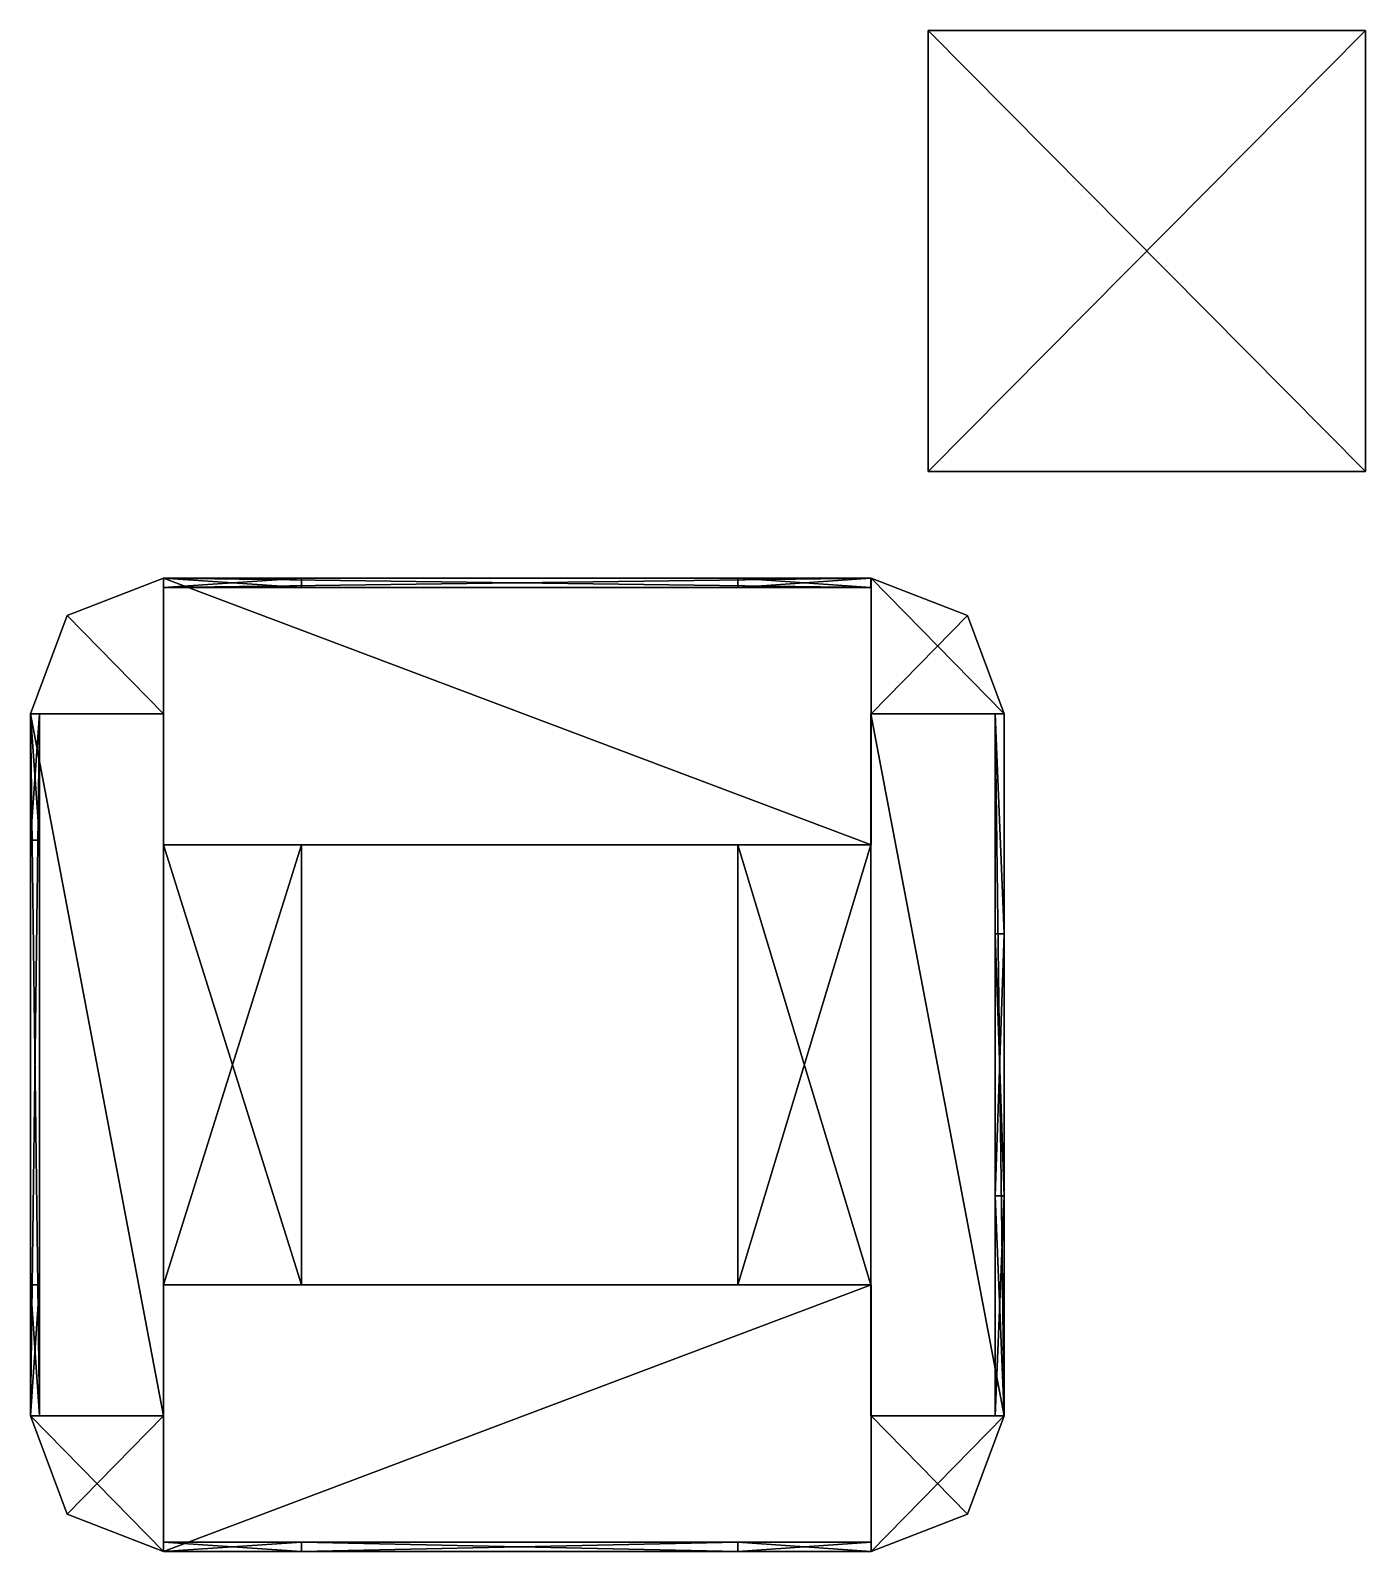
# Model space of a CAD drawing. Extents: x -768 to 1408, y -2048 to 918.
# Drawn here: x -768 to -417, y 448 to 848 of the extents above; entities that cross this region are included whole.
import ezdxf

# ---------------------------------------------------------------- set-up
doc = ezdxf.new("R2010")
doc.units = 0

msp = doc.modelspace()

# ---------------------------------------------------------------- meshes
at = {"layer": 'OBJECT014', "color": 50}
mesh = msp.add_polyface(dxfattribs=at)
corners = [(-532, 732, 1152), (-532, 848, 1152), (-417, 848, 1152), (-417, 732, 1152), (-532, 848, 1150), (-532, 732, 1150), (-417, 732, 1150), (-417, 848, 1150)]
mesh.append_faces([[corners[k] for k in face] for face in [(1, 3, 0), (5, 7, 4), (4, 0, 5), (6, 2, 7), (7, 1, 4), (5, 3, 6)]], dxfattribs={"vtx0": -1})
mesh.append_faces([[corners[k] for k in face] for face in [(1, 2, 3), (5, 6, 7), (4, 1, 0), (6, 3, 2), (7, 2, 1), (5, 0, 3)]], dxfattribs={"vtx2": -1})
at = {"layer": 'OBJECT440', "color": 50}
mesh = msp.add_polyface(dxfattribs=at)
corners = [(-732.981018, 483.691986, 832), (-768, 483.691986, 832), (-758.340332, 457.845947, 832), (-732.981018, 448, 832), (-732.981018, 448, 960), (-758.340332, 457.845947, 960), (-768, 483.691986, 960), (-732.981018, 483.691986, 960)]
mesh.append_faces([[corners[k] for k in face] for face in [(1, 3, 0), (5, 7, 4), (2, 4, 3), (1, 5, 2), (0, 6, 1), (3, 7, 0)]], dxfattribs={"vtx0": -1})
mesh.append_faces([[corners[k] for k in face] for face in [(1, 2, 3), (5, 6, 7), (2, 5, 4), (1, 6, 5), (0, 7, 6), (3, 4, 7)]], dxfattribs={"vtx2": -1})
at = {"layer": 'OBJECT441', "color": 50}
mesh = msp.add_polyface(dxfattribs=at)
corners = [(-547.018982, 483.691986, 832), (-547.018982, 448, 832), (-521.659607, 457.846191, 832), (-512, 483.691986, 832), (-512, 483.691986, 960), (-521.659607, 457.846191, 960), (-547.018982, 448, 960), (-547.018982, 483.691986, 960)]
mesh.append_faces([[corners[k] for k in face] for face in [(1, 3, 0), (5, 7, 4), (2, 4, 3), (1, 5, 2), (0, 6, 1), (3, 7, 0)]], dxfattribs={"vtx0": -1})
mesh.append_faces([[corners[k] for k in face] for face in [(1, 2, 3), (5, 6, 7), (2, 5, 4), (1, 6, 5), (0, 7, 6), (3, 4, 7)]], dxfattribs={"vtx2": -1})
at = {"layer": 'OBJECT442', "color": 50}
mesh = msp.add_polyface(dxfattribs=at)
corners = [(-696.753906, 448, 957.79303), (-732.981018, 448, 957.79303), (-732.981018, 450.462006, 957.79303), (-696.753906, 450.462006, 957.79303), (-696.753906, 450.462006, 834.20697), (-732.981018, 450.462006, 834.20697), (-732.981018, 448, 834.20697), (-696.753906, 448, 834.20697)]
mesh.append_faces([[corners[k] for k in face] for face in [(1, 3, 0), (5, 7, 4), (6, 0, 7), (4, 2, 5), (7, 3, 4), (5, 1, 6)]], dxfattribs={"vtx0": -1})
mesh.append_faces([[corners[k] for k in face] for face in [(1, 2, 3), (5, 6, 7), (6, 1, 0), (4, 3, 2), (7, 0, 3), (5, 2, 1)]], dxfattribs={"vtx2": -1})
at = {"layer": 'OBJECT443', "color": 50}
mesh = msp.add_polyface(dxfattribs=at)
corners = [(-547.018982, 448, 957.79303), (-582.039063, 448, 957.79303), (-582.039063, 450.462006, 957.79303), (-547.018982, 450.462006, 957.79303), (-547.018982, 450.462006, 834.20697), (-582.039063, 450.462006, 834.20697), (-582.039063, 448, 834.20697), (-547.018982, 448, 834.20697)]
mesh.append_faces([[corners[k] for k in face] for face in [(1, 3, 0), (5, 7, 4), (6, 0, 7), (4, 2, 5), (5, 1, 6), (7, 3, 4)]], dxfattribs={"vtx0": -1})
mesh.append_faces([[corners[k] for k in face] for face in [(1, 2, 3), (5, 6, 7), (6, 1, 0), (4, 3, 2), (5, 2, 1), (7, 0, 3)]], dxfattribs={"vtx2": -1})
at = {"layer": 'OBJECT444', "color": 50}
mesh = msp.add_polyface(dxfattribs=at)
corners = [(-521.660034, 694.15448, 832), (-547.018982, 704, 832), (-547.018982, 668.307983, 832), (-512, 668.307983, 832), (-547.018982, 704, 960), (-521.660034, 694.15448, 960), (-512, 668.307983, 960), (-547.018982, 668.307983, 960)]
mesh.append_faces([[corners[k] for k in face] for face in [(1, 3, 0), (5, 7, 4), (0, 4, 1), (3, 5, 0), (2, 6, 3), (1, 7, 2)]], dxfattribs={"vtx0": -1})
mesh.append_faces([[corners[k] for k in face] for face in [(1, 2, 3), (5, 6, 7), (0, 5, 4), (3, 6, 5), (2, 7, 6), (1, 4, 7)]], dxfattribs={"vtx2": -1})
at = {"layer": 'OBJECT445', "color": 50}
mesh = msp.add_polyface(dxfattribs=at)
corners = [(-732.981018, 704, 832), (-758.339172, 694.154724, 832), (-768, 668.307983, 832), (-732.981018, 668.307983, 832), (-768, 668.307983, 960), (-758.339172, 694.154724, 960), (-732.981018, 704, 960), (-732.981018, 668.307983, 960)]
mesh.append_faces([[corners[k] for k in face] for face in [(1, 3, 0), (5, 7, 4), (1, 4, 2), (0, 5, 1), (3, 6, 0), (2, 7, 3)]], dxfattribs={"vtx0": -1})
mesh.append_faces([[corners[k] for k in face] for face in [(1, 2, 3), (5, 6, 7), (1, 5, 4), (0, 6, 5), (3, 7, 6), (2, 4, 7)]], dxfattribs={"vtx2": -1})
at = {"layer": 'OBJECT446', "color": 50}
mesh = msp.add_polyface(dxfattribs=at)
corners = [(-582.038025, 448, 844.138), (-696.753906, 448, 844.138), (-696.753906, 450.462006, 844.138), (-582.038025, 450.462006, 844.138), (-696.753906, 448, 834.20697), (-582.038025, 448, 834.20697), (-582.038025, 450.462006, 834.20697), (-696.753906, 450.462006, 834.20697)]
mesh.append_faces([[corners[k] for k in face] for face in [(1, 3, 0), (1, 5, 4), (3, 7, 6), (2, 4, 7), (0, 6, 5), (7, 5, 6)]], dxfattribs={"vtx0": -1})
mesh.append_faces([[corners[k] for k in face] for face in [(1, 2, 3), (1, 0, 5), (3, 2, 7), (2, 1, 4), (0, 3, 6), (7, 4, 5)]], dxfattribs={"vtx2": -1})
at = {"layer": 'OBJECT447', "color": 50}
mesh = msp.add_polyface(dxfattribs=at)
corners = [(-582.038025, 448, 957.79303), (-696.753906, 448, 957.79303), (-696.753906, 450.462006, 957.79303), (-582.038025, 450.462006, 957.79303), (-696.753906, 448, 947.862), (-582.038025, 448, 947.862), (-582.038025, 450.462006, 947.862), (-696.753906, 450.462006, 947.862)]
mesh.append_faces([[corners[k] for k in face] for face in [(1, 3, 0), (1, 5, 4), (3, 7, 6), (2, 4, 7), (0, 6, 5), (7, 5, 6)]], dxfattribs={"vtx0": -1})
mesh.append_faces([[corners[k] for k in face] for face in [(1, 2, 3), (1, 0, 5), (3, 2, 7), (2, 1, 4), (0, 3, 6), (7, 4, 5)]], dxfattribs={"vtx2": -1})
at = {"layer": 'OBJECT448', "color": 50}
mesh = msp.add_polyface(dxfattribs=at)
corners = [(-514.414063, 541.538025, 919.171997), (-514.414063, 610.460938, 919.171997), (-512, 610.460938, 919.171997), (-512, 541.538025, 919.171997), (-514.414063, 610.460938, 872.828003), (-514.414063, 541.538025, 872.828003), (-512, 541.538025, 872.828003), (-512, 610.460938, 872.828003)]
mesh.append_faces([[corners[k] for k in face] for face in [(1, 3, 0), (5, 7, 4), (4, 0, 5), (6, 2, 7), (7, 1, 4), (5, 3, 6)]], dxfattribs={"vtx0": -1})
mesh.append_faces([[corners[k] for k in face] for face in [(1, 2, 3), (5, 6, 7), (4, 1, 0), (6, 3, 2), (7, 2, 1), (5, 0, 3)]], dxfattribs={"vtx2": -1})
at = {"layer": 'OBJECT449', "color": 50}
mesh = msp.add_polyface(dxfattribs=at)
corners = [(-514.414063, 483.691986, 957.79303), (-514.414063, 668.308594, 957.79303), (-512, 668.308594, 957.79303), (-512, 483.691986, 957.79303), (-514.414978, 668.308594, 919.171997), (-514.414978, 483.691986, 919.171997), (-512, 668.307983, 919.171997), (-512, 483.691986, 919.171997)]
mesh.append_faces([[corners[k] for k in face] for face in [(1, 3, 0), (1, 5, 4), (2, 4, 6), (3, 6, 7), (0, 7, 5), (4, 7, 6)]], dxfattribs={"vtx0": -1})
mesh.append_faces([[corners[k] for k in face] for face in [(1, 2, 3), (1, 0, 5), (2, 1, 4), (3, 2, 6), (0, 3, 7), (4, 5, 7)]], dxfattribs={"vtx2": -1})
at = {"layer": 'OBJECT450', "color": 50}
mesh = msp.add_polyface(dxfattribs=at)
corners = [(-512, 668.308594, 834.20697), (-514.414063, 668.308594, 834.20697), (-514.414063, 483.691986, 834.20697), (-512, 483.691986, 834.20697), (-514.414978, 483.691986, 872.828003), (-514.414978, 668.308594, 872.828003), (-512, 668.307983, 872.828003), (-512, 483.691986, 872.828003)]
mesh.append_faces([[corners[k] for k in face] for face in [(1, 3, 0), (2, 5, 4), (1, 6, 5), (0, 7, 6), (3, 4, 7), (5, 7, 4)]], dxfattribs={"vtx0": -1})
mesh.append_faces([[corners[k] for k in face] for face in [(1, 2, 3), (2, 1, 5), (1, 0, 6), (0, 3, 7), (3, 2, 4), (5, 6, 7)]], dxfattribs={"vtx2": -1})
at = {"layer": 'OBJECT451', "color": 50}
mesh = msp.add_polyface(dxfattribs=at)
corners = [(-514.414978, 610.461975, 872.828003), (-514.414978, 668.308594, 872.828003), (-514.414978, 668.308594, 919.171875), (-514.414978, 610.461975, 919.171875), (-512, 668.307983, 872.828003), (-512, 668.307983, 919.171875), (-512, 610.461975, 872.828003), (-512, 610.461975, 919.171875)]
mesh.append_faces([[corners[k] for k in face] for face in [(1, 3, 0), (1, 5, 2), (4, 7, 5), (2, 7, 3), (1, 6, 4), (6, 3, 7)]], dxfattribs={"vtx0": -1})
mesh.append_faces([[corners[k] for k in face] for face in [(1, 2, 3), (1, 4, 5), (4, 6, 7), (2, 5, 7), (1, 0, 6), (6, 0, 3)]], dxfattribs={"vtx2": -1})
at = {"layer": 'OBJECT452', "color": 50}
mesh = msp.add_polyface(dxfattribs=at)
corners = [(-514.414978, 483.691406, 919.171875), (-514.414978, 483.691406, 872.828003), (-514.414978, 541.538025, 872.828003), (-514.414978, 541.538025, 919.171875), (-512, 541.538025, 872.828003), (-512, 483.691406, 872.828003), (-512, 483.691406, 919.171875), (-512, 541.538025, 919.171875)]
mesh.append_faces([[corners[k] for k in face] for face in [(1, 3, 0), (5, 7, 4), (5, 0, 6), (3, 6, 0), (1, 4, 2), (2, 7, 3)]], dxfattribs={"vtx0": -1})
mesh.append_faces([[corners[k] for k in face] for face in [(1, 2, 3), (5, 6, 7), (5, 1, 0), (3, 7, 6), (1, 5, 4), (2, 4, 7)]], dxfattribs={"vtx2": -1})
at = {"layer": 'OBJECT453', "color": 50}
mesh = msp.add_polyface(dxfattribs=at)
corners = [(-765.585022, 668.308594, 919.171875), (-765.585022, 668.308594, 872.828003), (-765.585022, 635.077026, 872.828003), (-765.585022, 635.077026, 919.171875), (-768, 668.307983, 919.171875), (-768, 668.307983, 872.828003), (-768, 635.077026, 872.828003), (-768, 635.077026, 919.171875)]
mesh.append_faces([[corners[k] for k in face] for face in [(1, 3, 0), (5, 0, 4), (5, 7, 6), (4, 3, 7), (1, 6, 2), (2, 7, 3)]], dxfattribs={"vtx0": -1})
mesh.append_faces([[corners[k] for k in face] for face in [(1, 2, 3), (5, 1, 0), (5, 4, 7), (4, 0, 3), (1, 5, 6), (2, 6, 7)]], dxfattribs={"vtx2": -1})
at = {"layer": 'OBJECT454', "color": 50}
mesh = msp.add_polyface(dxfattribs=at)
corners = [(-765.585022, 518.153992, 872.828003), (-765.585022, 483.691406, 872.828003), (-765.585022, 483.691406, 919.171875), (-765.585022, 518.153992, 919.171875), (-768, 483.691406, 919.171875), (-768, 483.691406, 872.828003), (-768, 518.153992, 872.828003), (-768, 518.153992, 919.171875)]
mesh.append_faces([[corners[k] for k in face] for face in [(1, 3, 0), (5, 7, 4), (1, 4, 2), (7, 2, 4), (5, 0, 6), (6, 3, 7)]], dxfattribs={"vtx0": -1})
mesh.append_faces([[corners[k] for k in face] for face in [(1, 2, 3), (5, 6, 7), (1, 5, 4), (7, 3, 2), (5, 1, 0), (6, 0, 3)]], dxfattribs={"vtx2": -1})
at = {"layer": 'OBJECT455', "color": 50}
mesh = msp.add_polyface(dxfattribs=at)
corners = [(-765.585022, 483.691986, 947.862), (-765.585022, 483.691986, 957.792969), (-765.585022, 668.308594, 957.792969), (-765.585022, 668.308594, 947.862), (-768, 483.691986, 957.79303), (-768, 668.308594, 957.79303), (-768, 668.307983, 947.862), (-768, 483.691986, 947.862)]
mesh.append_faces([[corners[k] for k in face] for face in [(1, 3, 0), (5, 1, 4), (2, 6, 3), (5, 7, 6), (0, 4, 1), (3, 7, 0)]], dxfattribs={"vtx0": -1})
mesh.append_faces([[corners[k] for k in face] for face in [(1, 2, 3), (5, 2, 1), (2, 5, 6), (5, 4, 7), (0, 7, 4), (3, 6, 7)]], dxfattribs={"vtx2": -1})
at = {"layer": 'OBJECT456', "color": 50}
mesh = msp.add_polyface(dxfattribs=at)
corners = [(-765.585022, 518.153992, 919.171875), (-765.585022, 483.691406, 919.171875), (-765.585022, 483.691406, 947.862), (-765.585022, 518.153992, 947.862), (-768, 483.691406, 947.862), (-768, 483.691406, 919.171875), (-768, 518.153992, 919.171875), (-768, 518.153992, 947.862)]
mesh.append_faces([[corners[k] for k in face] for face in [(1, 3, 0), (5, 7, 4), (1, 4, 2), (5, 0, 6), (7, 2, 4), (6, 3, 7)]], dxfattribs={"vtx0": -1})
mesh.append_faces([[corners[k] for k in face] for face in [(1, 2, 3), (5, 6, 7), (1, 5, 4), (5, 1, 0), (7, 3, 2), (6, 0, 3)]], dxfattribs={"vtx2": -1})
at = {"layer": 'OBJECT457', "color": 50}
mesh = msp.add_polyface(dxfattribs=at)
corners = [(-765.585022, 668.308594, 947.862), (-765.585022, 668.308594, 919.171875), (-765.585022, 635.077026, 919.171875), (-765.585022, 635.077026, 947.862), (-768, 668.307983, 947.862), (-768, 668.307983, 919.171875), (-768, 635.077026, 919.171875), (-768, 635.077026, 947.862)]
mesh.append_faces([[corners[k] for k in face] for face in [(1, 3, 0), (5, 0, 4), (5, 7, 6), (1, 6, 2), (4, 3, 7), (2, 7, 3)]], dxfattribs={"vtx0": -1})
mesh.append_faces([[corners[k] for k in face] for face in [(1, 2, 3), (5, 1, 0), (5, 4, 7), (1, 5, 6), (4, 0, 3), (2, 6, 7)]], dxfattribs={"vtx2": -1})
at = {"layer": 'OBJECT458', "color": 50}
mesh = msp.add_polyface(dxfattribs=at)
corners = [(-765.585022, 668.308594, 844.138), (-765.585022, 668.308594, 834.207031), (-765.585022, 483.691986, 834.207031), (-765.585022, 483.691986, 844.138), (-768, 668.308594, 834.20697), (-768, 483.691986, 834.20697), (-768, 668.307983, 844.138), (-768, 483.691986, 844.138)]
mesh.append_faces([[corners[k] for k in face] for face in [(1, 3, 0), (1, 5, 2), (4, 0, 6), (5, 6, 7), (2, 7, 3), (6, 3, 7)]], dxfattribs={"vtx0": -1})
mesh.append_faces([[corners[k] for k in face] for face in [(1, 2, 3), (1, 4, 5), (4, 1, 0), (5, 4, 6), (2, 5, 7), (6, 0, 3)]], dxfattribs={"vtx2": -1})
at = {"layer": 'OBJECT459', "color": 50}
mesh = msp.add_polyface(dxfattribs=at)
corners = [(-765.585022, 518.153992, 844.138), (-765.585022, 483.691406, 844.138), (-765.585022, 483.691406, 872.828125), (-765.585022, 518.153992, 872.828125), (-768, 483.691406, 872.828125), (-768, 483.691406, 844.138), (-768, 518.153992, 844.138), (-768, 518.153992, 872.828125)]
mesh.append_faces([[corners[k] for k in face] for face in [(1, 3, 0), (5, 7, 4), (1, 4, 2), (7, 2, 4), (5, 0, 6), (6, 3, 7)]], dxfattribs={"vtx0": -1})
mesh.append_faces([[corners[k] for k in face] for face in [(1, 2, 3), (5, 6, 7), (1, 5, 4), (7, 3, 2), (5, 1, 0), (6, 0, 3)]], dxfattribs={"vtx2": -1})
at = {"layer": 'OBJECT460', "color": 50}
mesh = msp.add_polyface(dxfattribs=at)
corners = [(-765.585022, 668.308594, 872.828125), (-765.585022, 668.308594, 844.138), (-765.585022, 635.077026, 844.138), (-765.585022, 635.077026, 872.828125), (-768, 668.307983, 872.828125), (-768, 668.307983, 844.138), (-768, 635.077026, 844.138), (-768, 635.077026, 872.828125)]
mesh.append_faces([[corners[k] for k in face] for face in [(1, 3, 0), (5, 0, 4), (5, 7, 6), (4, 3, 7), (1, 6, 2), (2, 7, 3)]], dxfattribs={"vtx0": -1})
mesh.append_faces([[corners[k] for k in face] for face in [(1, 2, 3), (5, 1, 0), (5, 4, 7), (4, 0, 3), (1, 5, 6), (2, 6, 7)]], dxfattribs={"vtx2": -1})
at = {"layer": 'OBJECT461', "color": 50}
mesh = msp.add_polyface(dxfattribs=at)
corners = [(-547.019531, 701.539001, 919.171875), (-547.019531, 701.539001, 872.828003), (-582.038025, 701.539001, 872.828003), (-582.038025, 701.539001, 919.171875), (-582.038025, 704, 872.828003), (-547.019531, 704, 872.828003), (-547.019531, 704, 919.171875), (-582.038025, 704, 919.171875)]
mesh.append_faces([[corners[k] for k in face] for face in [(1, 3, 0), (5, 7, 4), (5, 0, 6), (3, 6, 0), (4, 1, 5), (2, 7, 3)]], dxfattribs={"vtx0": -1})
mesh.append_faces([[corners[k] for k in face] for face in [(1, 2, 3), (5, 6, 7), (5, 1, 0), (3, 7, 6), (4, 2, 1), (2, 4, 7)]], dxfattribs={"vtx2": -1})
at = {"layer": 'OBJECT462', "color": 50}
mesh = msp.add_polyface(dxfattribs=at)
corners = [(-696.755005, 701.539001, 872.828003), (-732.980469, 701.539001, 872.828003), (-732.980469, 701.539001, 919.171875), (-696.755005, 701.539001, 919.171875), (-732.980469, 704, 919.171875), (-732.980469, 704, 872.828003), (-696.755005, 704, 872.828003), (-696.755005, 704, 919.171875)]
mesh.append_faces([[corners[k] for k in face] for face in [(1, 3, 0), (5, 7, 4), (1, 4, 2), (2, 7, 3), (5, 0, 6), (6, 3, 7)]], dxfattribs={"vtx0": -1})
mesh.append_faces([[corners[k] for k in face] for face in [(1, 2, 3), (5, 6, 7), (1, 5, 4), (2, 4, 7), (5, 1, 0), (6, 0, 3)]], dxfattribs={"vtx2": -1})
at = {"layer": 'OBJECT463', "color": 50}
mesh = msp.add_polyface(dxfattribs=at)
corners = [(-732.980469, 701.539001, 947.862), (-732.980469, 701.539001, 957.792969), (-547.018982, 701.539001, 957.792969), (-547.018982, 701.539001, 947.862), (-547.018982, 704, 947.862), (-547.018982, 704, 957.792969), (-732.980469, 704, 957.792969), (-732.980469, 704, 947.862)]
mesh.append_faces([[corners[k] for k in face] for face in [(1, 3, 0), (5, 7, 4), (1, 5, 2), (0, 6, 1), (4, 2, 5), (7, 3, 4)]], dxfattribs={"vtx0": -1})
mesh.append_faces([[corners[k] for k in face] for face in [(1, 2, 3), (5, 6, 7), (1, 6, 5), (0, 7, 6), (4, 3, 2), (7, 0, 3)]], dxfattribs={"vtx2": -1})
at = {"layer": 'OBJECT464', "color": 50}
mesh = msp.add_polyface(dxfattribs=at)
corners = [(-696.755005, 701.539001, 919.171875), (-732.980469, 701.539001, 919.171875), (-732.980469, 701.539001, 947.862), (-696.755005, 701.539001, 947.862), (-732.980469, 704, 947.862), (-732.980469, 704, 919.171875), (-696.755005, 704, 919.171875), (-696.755005, 704, 947.862)]
mesh.append_faces([[corners[k] for k in face] for face in [(1, 3, 0), (5, 7, 4), (1, 4, 2), (5, 0, 6), (2, 7, 3), (6, 3, 7)]], dxfattribs={"vtx0": -1})
mesh.append_faces([[corners[k] for k in face] for face in [(1, 2, 3), (5, 6, 7), (1, 5, 4), (5, 1, 0), (2, 4, 7), (6, 0, 3)]], dxfattribs={"vtx2": -1})
at = {"layer": 'OBJECT465', "color": 50}
mesh = msp.add_polyface(dxfattribs=at)
corners = [(-547.019531, 701.539001, 947.862), (-547.019531, 701.539001, 919.171875), (-582.038025, 701.539001, 919.171875), (-582.038025, 701.539001, 947.862), (-582.038025, 704, 919.171875), (-547.019531, 704, 919.171875), (-547.019531, 704, 947.862), (-582.038025, 704, 947.862)]
mesh.append_faces([[corners[k] for k in face] for face in [(1, 3, 0), (5, 7, 4), (5, 0, 6), (4, 1, 5), (3, 6, 0), (2, 7, 3)]], dxfattribs={"vtx0": -1})
mesh.append_faces([[corners[k] for k in face] for face in [(1, 2, 3), (5, 6, 7), (5, 1, 0), (4, 2, 1), (3, 7, 6), (2, 4, 7)]], dxfattribs={"vtx2": -1})
at = {"layer": 'OBJECT466', "color": 50}
mesh = msp.add_polyface(dxfattribs=at)
corners = [(-547.018982, 701.539001, 844.138), (-547.018982, 701.539001, 834.207031), (-732.980469, 701.539001, 834.207031), (-732.980469, 701.539001, 844.138), (-732.980469, 704, 844.138), (-732.980469, 704, 834.207031), (-547.018982, 704, 834.207031), (-547.018982, 704, 844.138)]
mesh.append_faces([[corners[k] for k in face] for face in [(1, 3, 0), (5, 7, 4), (5, 1, 6), (2, 4, 3), (6, 0, 7), (3, 7, 0)]], dxfattribs={"vtx0": -1})
mesh.append_faces([[corners[k] for k in face] for face in [(1, 2, 3), (5, 6, 7), (5, 2, 1), (2, 5, 4), (6, 1, 0), (3, 4, 7)]], dxfattribs={"vtx2": -1})
at = {"layer": 'OBJECT467', "color": 50}
mesh = msp.add_polyface(dxfattribs=at)
corners = [(-696.755005, 701.539001, 844.138), (-732.980469, 701.539001, 844.138), (-732.980469, 701.539001, 872.828125), (-696.755005, 701.539001, 872.828125), (-732.980469, 704, 872.828125), (-732.980469, 704, 844.138), (-696.755005, 704, 844.138), (-696.755005, 704, 872.828125)]
mesh.append_faces([[corners[k] for k in face] for face in [(1, 3, 0), (5, 7, 4), (1, 4, 2), (2, 7, 3), (5, 0, 6), (6, 3, 7)]], dxfattribs={"vtx0": -1})
mesh.append_faces([[corners[k] for k in face] for face in [(1, 2, 3), (5, 6, 7), (1, 5, 4), (2, 4, 7), (5, 1, 0), (6, 0, 3)]], dxfattribs={"vtx2": -1})
at = {"layer": 'OBJECT468', "color": 50}
mesh = msp.add_polyface(dxfattribs=at)
corners = [(-547.019531, 701.539001, 872.828125), (-547.019531, 701.539001, 844.138), (-582.038025, 701.539001, 844.138), (-582.038025, 701.539001, 872.828125), (-582.038025, 704, 844.138), (-547.019531, 704, 844.138), (-547.019531, 704, 872.828125), (-582.038025, 704, 872.828125)]
mesh.append_faces([[corners[k] for k in face] for face in [(1, 3, 0), (5, 7, 4), (5, 0, 6), (3, 6, 0), (4, 1, 5), (2, 7, 3)]], dxfattribs={"vtx0": -1})
mesh.append_faces([[corners[k] for k in face] for face in [(1, 2, 3), (5, 6, 7), (5, 1, 0), (3, 7, 6), (4, 2, 1), (2, 4, 7)]], dxfattribs={"vtx2": -1})
at = {"layer": 'OBJECT469', "color": 50}
mesh = msp.add_polyface(dxfattribs=at)
corners = [(-768, 483.691986, 834.20697), (-768, 668.308594, 834.20697), (-732.981018, 668.308594, 834.20697), (-732.981018, 483.691986, 834.20697), (-768, 668.307983, 832), (-732.981018, 668.307983, 832), (-768, 483.691986, 832), (-732.981018, 483.691986, 832)]
mesh.append_faces([[corners[k] for k in face] for face in [(1, 3, 0), (5, 1, 4), (4, 7, 5), (4, 0, 6), (2, 7, 3), (6, 3, 7)]], dxfattribs={"vtx0": -1})
mesh.append_faces([[corners[k] for k in face] for face in [(1, 2, 3), (5, 2, 1), (4, 6, 7), (4, 1, 0), (2, 5, 7), (6, 0, 3)]], dxfattribs={"vtx2": -1})
at = {"layer": 'OBJECT470', "color": 50}
mesh = msp.add_polyface(dxfattribs=at)
corners = [(-547.019531, 483.691986, 834.20697), (-547.019531, 668.308594, 834.20697), (-512, 668.308594, 834.20697), (-512, 483.691986, 834.20697), (-547.019531, 668.307983, 832), (-512, 668.307983, 832), (-547.019531, 483.691986, 832), (-512, 483.691986, 832)]
mesh.append_faces([[corners[k] for k in face] for face in [(1, 3, 0), (5, 1, 4), (4, 7, 5), (4, 0, 6), (2, 7, 3), (6, 3, 7)]], dxfattribs={"vtx0": -1})
mesh.append_faces([[corners[k] for k in face] for face in [(1, 2, 3), (5, 2, 1), (4, 6, 7), (4, 1, 0), (2, 5, 7), (6, 0, 3)]], dxfattribs={"vtx2": -1})
at = {"layer": 'OBJECT471', "color": 50}
mesh = msp.add_polyface(dxfattribs=at)
corners = [(-732.980469, 633.846008, 834.20697), (-732.980469, 704, 834.20697), (-547.018982, 704, 834.20697), (-547.018982, 633.846008, 834.20697), (-732.980469, 704, 832), (-547.018982, 704, 832), (-732.981018, 633.846008, 832), (-547.018982, 633.846008, 832)]
mesh.append_faces([[corners[k] for k in face] for face in [(1, 3, 0), (1, 5, 2), (4, 0, 6), (4, 7, 5), (2, 7, 3), (6, 3, 7)]], dxfattribs={"vtx0": -1})
mesh.append_faces([[corners[k] for k in face] for face in [(1, 2, 3), (1, 4, 5), (4, 1, 0), (4, 6, 7), (2, 5, 7), (6, 0, 3)]], dxfattribs={"vtx2": -1})
at = {"layer": 'OBJECT472', "color": 50}
mesh = msp.add_polyface(dxfattribs=at)
corners = [(-547.018982, 448, 834.20697), (-732.980469, 448, 834.20697), (-732.980469, 518.153992, 834.20697), (-547.018982, 518.153992, 834.20697), (-547.018982, 448, 832), (-732.980469, 448, 832), (-732.981018, 518.153992, 832), (-547.018982, 518.153992, 832)]
mesh.append_faces([[corners[k] for k in face] for face in [(1, 3, 0), (5, 0, 4), (1, 6, 2), (5, 7, 6), (4, 3, 7), (2, 7, 3)]], dxfattribs={"vtx0": -1})
mesh.append_faces([[corners[k] for k in face] for face in [(1, 2, 3), (5, 1, 0), (1, 5, 6), (5, 4, 7), (4, 0, 3), (2, 6, 7)]], dxfattribs={"vtx2": -1})
at = {"layer": 'OBJECT473', "color": 50}
mesh = msp.add_polyface(dxfattribs=at)
corners = [(-696.755005, 518.153992, 834.20697), (-732.980469, 518.153992, 834.20697), (-732.980469, 633.847656, 834.20697), (-696.755005, 633.847656, 834.20697), (-732.981018, 518.153992, 832), (-732.981018, 633.847656, 832), (-696.755005, 633.847656, 832), (-696.755005, 518.153992, 832)]
mesh.append_faces([[corners[k] for k in face] for face in [(1, 3, 0), (5, 1, 4), (5, 7, 6), (2, 6, 3), (4, 0, 7), (7, 3, 6)]], dxfattribs={"vtx0": -1})
mesh.append_faces([[corners[k] for k in face] for face in [(1, 2, 3), (5, 2, 1), (5, 4, 7), (2, 5, 6), (4, 1, 0), (7, 0, 3)]], dxfattribs={"vtx2": -1})
at = {"layer": 'OBJECT474', "color": 50}
mesh = msp.add_polyface(dxfattribs=at)
corners = [(-582.038025, 633.847656, 834.20697), (-547.019531, 633.847656, 834.20697), (-547.019531, 518.153992, 834.20697), (-582.038025, 518.153992, 834.20697), (-582.038025, 518.153992, 832), (-547.019531, 518.153992, 832), (-547.019531, 633.847656, 832), (-582.038025, 633.847656, 832)]
mesh.append_faces([[corners[k] for k in face] for face in [(1, 3, 0), (5, 7, 4), (5, 1, 6), (6, 0, 7), (4, 2, 5), (7, 3, 4)]], dxfattribs={"vtx0": -1})
mesh.append_faces([[corners[k] for k in face] for face in [(1, 2, 3), (5, 6, 7), (5, 2, 1), (6, 1, 0), (4, 3, 2), (7, 0, 3)]], dxfattribs={"vtx2": -1})
at = {"layer": 'OBJECT475', "color": 50}
mesh = msp.add_polyface(dxfattribs=at)
corners = [(-732.981018, 668.308594, 957.79303), (-768, 668.308594, 957.79303), (-768, 483.691986, 957.79303), (-732.981018, 483.691986, 957.79303), (-732.981018, 668.307983, 960), (-768, 668.307983, 960), (-768, 483.691986, 960), (-732.981018, 483.691986, 960)]
mesh.append_faces([[corners[k] for k in face] for face in [(1, 3, 0), (0, 5, 1), (5, 7, 6), (1, 6, 2), (0, 7, 4), (2, 7, 3)]], dxfattribs={"vtx0": -1})
mesh.append_faces([[corners[k] for k in face] for face in [(1, 2, 3), (0, 4, 5), (5, 4, 7), (1, 5, 6), (0, 3, 7), (2, 6, 7)]], dxfattribs={"vtx2": -1})
at = {"layer": 'OBJECT476', "color": 50}
mesh = msp.add_polyface(dxfattribs=at)
corners = [(-512, 668.308594, 957.79303), (-547.019531, 668.308594, 957.79303), (-547.019531, 483.691986, 957.79303), (-512, 483.691986, 957.79303), (-512, 668.307983, 960), (-547.019531, 668.307983, 960), (-547.019531, 483.691986, 960), (-512, 483.691986, 960)]
mesh.append_faces([[corners[k] for k in face] for face in [(1, 3, 0), (0, 5, 1), (5, 7, 6), (1, 6, 2), (0, 7, 4), (2, 7, 3)]], dxfattribs={"vtx0": -1})
mesh.append_faces([[corners[k] for k in face] for face in [(1, 2, 3), (0, 4, 5), (5, 4, 7), (1, 5, 6), (0, 3, 7), (2, 6, 7)]], dxfattribs={"vtx2": -1})
at = {"layer": 'OBJECT477', "color": 50}
mesh = msp.add_polyface(dxfattribs=at)
corners = [(-547.018982, 704, 957.79303), (-732.980469, 704, 957.79303), (-732.980469, 633.846008, 957.79303), (-547.018982, 633.846008, 957.79303), (-732.980469, 704, 960), (-547.018982, 704, 960), (-732.981018, 633.846008, 960), (-547.018982, 633.846008, 960)]
mesh.append_faces([[corners[k] for k in face] for face in [(1, 3, 0), (1, 5, 4), (1, 6, 2), (4, 7, 6), (0, 7, 5), (2, 7, 3)]], dxfattribs={"vtx0": -1})
mesh.append_faces([[corners[k] for k in face] for face in [(1, 2, 3), (1, 0, 5), (1, 4, 6), (4, 5, 7), (0, 3, 7), (2, 6, 7)]], dxfattribs={"vtx2": -1})
at = {"layer": 'OBJECT478', "color": 50}
mesh = msp.add_polyface(dxfattribs=at)
corners = [(-732.980469, 518.153992, 957.79303), (-732.980469, 448, 957.79303), (-547.018982, 448, 957.79303), (-547.018982, 518.153992, 957.79303), (-732.980469, 448, 960), (-547.018982, 448, 960), (-732.981018, 518.153992, 960), (-547.018982, 518.153992, 960)]
mesh.append_faces([[corners[k] for k in face] for face in [(1, 3, 0), (1, 5, 2), (1, 6, 4), (4, 7, 5), (2, 7, 3), (0, 7, 6)]], dxfattribs={"vtx0": -1})
mesh.append_faces([[corners[k] for k in face] for face in [(1, 2, 3), (1, 4, 5), (1, 0, 6), (4, 6, 7), (2, 5, 7), (0, 3, 7)]], dxfattribs={"vtx2": -1})
at = {"layer": 'OBJECT479', "color": 50}
mesh = msp.add_polyface(dxfattribs=at)
corners = [(-696.755005, 633.847656, 957.79303), (-732.980469, 633.847656, 957.79303), (-732.980469, 518.153992, 957.79303), (-696.755005, 518.153992, 957.79303), (-732.981018, 633.847656, 960), (-732.981018, 518.153992, 960), (-696.755005, 518.153992, 960), (-696.755005, 633.847656, 960)]
mesh.append_faces([[corners[k] for k in face] for face in [(1, 3, 0), (1, 5, 2), (5, 7, 6), (1, 7, 4), (2, 6, 3), (3, 7, 0)]], dxfattribs={"vtx0": -1})
mesh.append_faces([[corners[k] for k in face] for face in [(1, 2, 3), (1, 4, 5), (5, 4, 7), (1, 0, 7), (2, 5, 6), (3, 6, 7)]], dxfattribs={"vtx2": -1})
at = {"layer": 'OBJECT480', "color": 50}
mesh = msp.add_polyface(dxfattribs=at)
corners = [(-582.038025, 518.153992, 957.79303), (-547.019531, 518.153992, 957.79303), (-547.019531, 633.847656, 957.79303), (-582.038025, 633.847656, 957.79303), (-582.038025, 633.847656, 960), (-547.019531, 633.847656, 960), (-547.019531, 518.153992, 960), (-582.038025, 518.153992, 960)]
mesh.append_faces([[corners[k] for k in face] for face in [(1, 3, 0), (5, 7, 4), (1, 5, 2), (2, 4, 3), (0, 6, 1), (3, 7, 0)]], dxfattribs={"vtx0": -1})
mesh.append_faces([[corners[k] for k in face] for face in [(1, 2, 3), (5, 6, 7), (1, 6, 5), (2, 5, 4), (0, 7, 6), (3, 4, 7)]], dxfattribs={"vtx2": -1})

doc.saveas('drawing.dxf')
